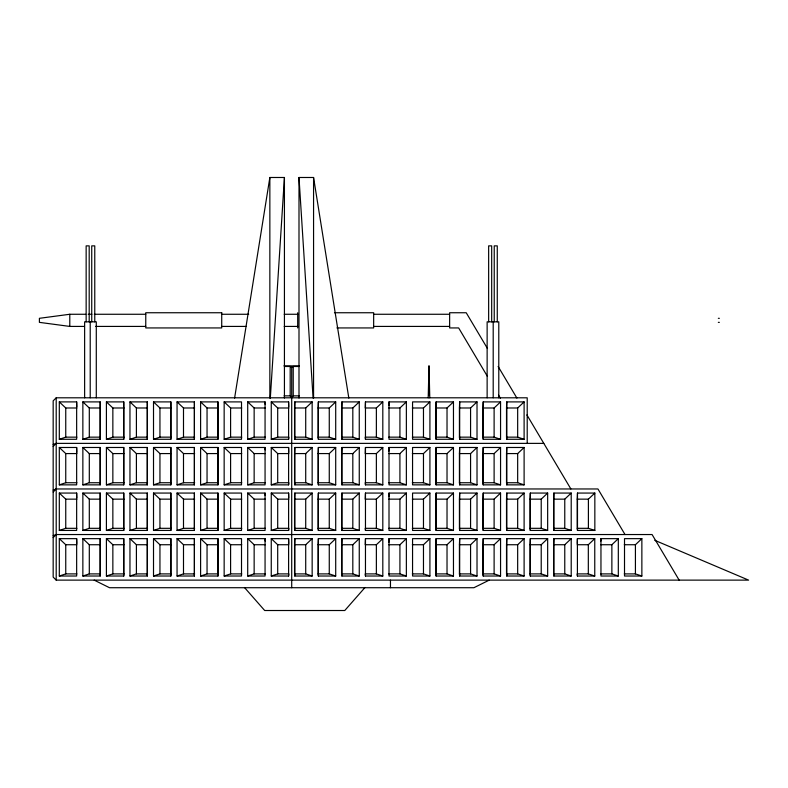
<?xml version="1.0" encoding="UTF-8"?>
<svg xmlns="http://www.w3.org/2000/svg" width="788" height="788" viewBox="0 0 788 788"><rect width="100%" height="100%" fill="white"/><g stroke="black" fill="none" stroke-linecap="round" stroke-linejoin="round"><path stroke-width="1.18" d="M428.199 397.802L428.997 365.947L429.785 397.802M294.564 407.987L294.81 401.9L312.156 401.9L312.156 439.28L294.81 439.28L294.564 437.153L294.564 407.987L305.714 407.987L312.156 401.9M294.564 453.573L294.81 447.486L312.156 447.486L312.156 484.856L294.81 484.856L294.564 482.739L294.564 453.573L305.714 453.573L312.156 447.486M294.564 499.149L294.81 493.061L312.156 493.061L312.156 530.442L294.81 530.442L294.564 528.315L294.564 499.149L305.714 499.149L312.156 493.061M294.564 544.735L294.81 538.647L312.156 538.647L312.156 576.018L294.81 576.018L294.564 573.9L294.564 544.735L305.714 544.735L312.156 538.647M318.116 407.987L318.362 401.9L335.708 401.9L335.708 439.28L318.362 439.28L318.116 437.153L318.116 407.987L329.266 407.987L335.708 401.9M318.116 453.573L318.362 447.486L335.708 447.486L335.708 484.856L318.362 484.856L318.116 482.739L318.116 453.573L329.266 453.573L335.708 447.486M318.116 499.149L318.362 493.061L335.708 493.061L335.708 530.442L318.362 530.442L318.116 528.315L318.116 499.149L329.266 499.149L335.708 493.061M318.116 544.735L318.362 538.647L335.708 538.647L335.708 576.018L318.362 576.018L318.116 573.9L318.116 544.735L329.266 544.735L335.708 538.647M341.667 407.987L341.913 401.9L359.259 401.9L359.259 439.28L341.913 439.28L341.667 437.153L341.667 407.987L352.817 407.987L359.259 401.9M341.667 453.573L341.913 447.486L359.259 447.486L359.259 484.856L341.913 484.856L341.667 482.739L341.667 453.573L352.817 453.573L359.259 447.486M341.667 499.149L341.913 493.061L359.259 493.061L359.259 530.442L341.913 530.442L341.667 528.315L341.667 499.149L352.817 499.149L359.259 493.061M341.667 544.735L341.913 538.647L359.259 538.647L359.259 576.018L341.913 576.018L341.667 573.9L341.667 544.735L352.817 544.735L359.259 538.647M382.81 401.9L365.465 401.9L365.218 407.987L376.369 407.987L382.81 401.9L382.81 439.28L365.465 439.28L365.218 437.153L376.369 437.153L382.81 439.28M382.81 447.486L365.465 447.486L365.218 453.573L376.369 453.573L382.81 447.486L382.81 484.856L365.465 484.856L365.218 482.739L376.369 482.739L382.81 484.856M382.81 493.061L365.465 493.061L365.218 499.149L376.369 499.149L382.81 493.061L382.81 530.442L365.465 530.442L365.218 528.315L376.369 528.315L382.81 530.442M382.81 538.647L365.465 538.647L365.218 544.735L376.369 544.735L382.81 538.647L382.81 576.018L365.465 576.018L365.218 573.9L376.369 573.9L382.81 576.018M388.868 405.554L389.006 401.9L406.362 401.9L406.362 439.28L389.006 439.28L389.006 401.9M388.868 451.14L389.006 447.486L406.362 447.486L406.362 484.856L389.006 484.856L389.006 447.486M388.868 496.716L389.006 493.061L406.362 493.061L406.362 530.442L389.006 530.442L389.006 493.061M388.868 542.302L389.006 538.647L406.362 538.647L406.362 576.018L389.006 576.018L389.006 538.647M435.872 407.987L436.109 401.9L453.464 401.9L453.464 439.28L436.109 439.28L435.872 437.153L435.872 407.987L447.023 407.987L453.464 401.9M435.872 453.573L436.109 447.486L453.464 447.486L453.464 484.856L436.109 484.856L435.872 482.739L435.872 453.573L447.023 453.573L453.464 447.486M435.872 499.149L436.109 493.061L453.464 493.061L453.464 530.442L436.109 530.442L435.872 528.315L435.872 499.149L447.023 499.149L453.464 493.061M435.872 544.735L436.109 538.647L453.464 538.647L453.464 576.018L436.109 576.018L435.872 573.9L435.872 544.735L447.023 544.735L453.464 538.647M459.424 407.987L459.66 401.9L477.016 401.9L477.016 439.28L459.66 439.28L459.424 437.153L459.424 407.987L470.574 407.987L477.016 401.9M459.424 453.573L459.66 447.486L477.016 447.486L477.016 484.856L459.66 484.856L459.424 482.739L459.424 453.573L470.574 453.573L477.016 447.486M459.424 499.149L459.66 493.061L477.016 493.061L477.016 530.442L459.66 530.442L459.424 528.315L459.424 499.149L470.574 499.149L477.016 493.061M459.424 544.735L459.66 538.647L477.016 538.647L477.016 576.018L459.66 576.018L459.424 573.9L459.424 544.735L470.574 544.735L477.016 538.647M482.965 407.987L483.211 401.9L500.557 401.9L500.557 439.28L483.211 439.28L482.965 437.153L482.965 407.987L494.115 407.987L500.557 401.9M482.965 453.573L483.211 447.486L500.557 447.486L500.557 484.856L483.211 484.856L482.965 482.739L482.965 453.573L494.115 453.573L500.557 447.486M482.965 499.149L483.211 493.061L500.557 493.061L500.557 530.442L483.211 530.442L482.965 528.315L482.965 499.149L494.115 499.149L500.557 493.061M482.965 544.735L483.211 538.647L500.557 538.647L500.557 576.018L483.211 576.018L482.965 573.9L482.965 544.735L494.115 544.735L500.557 538.647M506.517 407.987L506.763 401.9L524.109 401.9L524.109 439.28L506.763 439.28L506.517 437.153L506.517 407.987L517.667 407.987L524.109 401.9M506.517 453.573L506.763 447.486L524.109 447.486L524.109 484.856L506.763 484.856L506.517 482.739L506.517 453.573L517.667 453.573L524.109 447.486M506.517 499.149L506.763 493.061L524.109 493.061L524.109 530.442L506.763 530.442L506.517 528.315L506.517 499.149L517.667 499.149L524.109 493.061M506.517 544.735L506.763 538.647L524.109 538.647L524.109 576.018L506.763 576.018L506.517 573.9L506.517 544.735L517.667 544.735L524.109 538.647M530.068 499.149L530.314 493.061L547.66 493.061L547.66 530.442L530.314 530.442L530.068 528.315L530.068 499.149L541.218 499.149L547.66 493.061M530.068 544.735L530.314 538.647L547.66 538.647L547.66 576.018L530.314 576.018L530.068 573.9L530.068 544.735L541.218 544.735L547.66 538.647M553.619 499.149L553.865 493.061L571.211 493.061L571.211 530.442L553.865 530.442L553.619 528.315L553.619 499.149L564.769 499.149L571.211 493.061M553.619 544.735L553.865 538.647L571.211 538.647L571.211 576.018L553.865 576.018L553.619 573.9L553.619 544.735L564.769 544.735L571.211 538.647M577.249 499.149L577.486 493.061L594.841 493.061L594.841 530.442L577.486 530.442L577.249 528.315L577.249 499.149L588.4 499.149L594.841 493.061M577.22 543.513L577.407 538.647L594.763 538.647L594.763 576.018L577.407 576.018L577.171 573.9L588.321 573.9L594.763 576.018M600.87 541.08L600.958 538.647L618.314 538.647L618.314 576.018L600.958 576.018L600.958 538.647M270.323 398.048L284.429 177.487L269.851 177.487L234.597 398.117M100.204 439.28L100.204 401.9L82.858 401.9L82.858 439.28L100.204 439.28L100.204 401.9M100.204 484.856L100.204 447.486L82.858 447.486L82.858 484.856L100.204 484.856L100.204 447.486M100.204 530.442L100.204 493.061L82.858 493.061L82.858 530.442L100.204 530.442L100.204 493.061M100.204 576.018L100.204 538.647L82.858 538.647L82.858 576.018L100.204 576.018L100.204 538.647M123.755 439.28L123.755 401.9L106.41 401.9L106.41 439.28L123.755 439.28L123.755 401.9M123.755 484.856L123.755 447.486L106.41 447.486L106.41 484.856L123.755 484.856L123.755 447.486M123.755 530.442L123.755 493.061L106.41 493.061L106.41 530.442L123.755 530.442L123.755 493.061M123.755 576.018L123.755 538.647L106.41 538.647L106.41 576.018L123.755 576.018L123.755 538.647M147.307 439.28L147.307 401.9L129.961 401.9L129.961 439.28L147.307 439.28L147.307 401.9M147.307 484.856L147.307 447.486L129.961 447.486L129.961 484.856L147.307 484.856L147.307 447.486M147.307 530.442L147.307 493.061L129.961 493.061L129.961 530.442L147.307 530.442L147.307 493.061M147.307 576.018L147.307 538.647L129.961 538.647L129.961 576.018L147.307 576.018L147.307 538.647M170.858 439.28L170.858 401.9L153.512 401.9L153.512 439.28L170.858 439.28L170.858 401.9M170.858 484.856L170.858 447.486L153.512 447.486L153.512 484.856L170.858 484.856L170.858 447.486M170.858 530.442L170.858 493.061L153.512 493.061L153.512 530.442L170.858 530.442L170.858 493.061M170.858 576.018L170.858 538.647L153.512 538.647L153.512 576.018L170.858 576.018L170.858 538.647M194.409 439.28L194.409 401.9L177.054 401.9L177.054 439.28L194.409 439.28L194.409 401.9M194.409 484.856L194.409 447.486L177.054 447.486L177.054 484.856L194.409 484.856L194.409 447.486M194.409 530.442L194.409 493.061L177.054 493.061L177.054 530.442L194.409 530.442L194.409 493.061M194.409 576.018L194.409 538.647L177.054 538.647L177.054 576.018L194.409 576.018L194.409 538.647M217.961 439.28L217.961 401.9L200.605 401.9L200.605 439.28L217.961 439.28L217.961 401.9M217.961 484.856L217.961 447.486L200.605 447.486L200.605 484.856L217.961 484.856L217.961 447.486M217.961 530.442L217.961 493.061L200.605 493.061L200.605 530.442L217.961 530.442L217.961 493.061M217.961 576.018L217.961 538.647L200.605 538.647L200.605 576.018L217.961 576.018L217.961 538.647M271.259 439.28L288.605 439.28L288.851 437.153L277.701 437.153L271.259 439.28L271.259 401.9L288.605 401.9L288.802 406.775M271.259 484.856L288.605 484.856L288.851 482.739L277.701 482.739L271.259 484.856L271.259 447.486L288.605 447.486L288.802 452.351M271.259 530.442L288.605 530.442L288.851 528.315L277.701 528.315L271.259 530.442L271.259 493.061L288.605 493.061L288.802 497.937M271.259 576.018L288.605 576.018L288.851 573.9L277.701 573.9L271.259 576.018L271.259 538.647L288.605 538.647L288.802 543.513M298.79 366.489L293.225 366.489L293.225 395.862L291.708 397.802L290.191 395.862L290.191 366.489L284.626 366.489M365.002 587.493L344.78 610.513L264.689 610.513L244.467 587.493M527.211 443.378L527.211 397.802L56.204 397.802L53.17 400.836L53.17 577.082L56.204 580.126L748.6 580.126L654.739 540.302M53.17 446.422L56.204 443.378L543.799 443.378M53.17 491.998L56.204 488.964L597.944 488.964L625.012 534.54M53.17 537.583L56.204 534.54L652.08 534.54L679.148 580.126M388.77 407.987L399.92 407.987L406.362 401.9M412.321 407.987L423.471 407.987L429.913 401.9L429.913 439.28L412.557 439.28L412.557 401.9L429.913 401.9M388.77 453.573L399.92 453.573L406.362 447.486M412.321 453.573L423.471 453.573L429.913 447.486L429.913 484.856L412.557 484.856L412.557 447.486L429.913 447.486M388.77 499.149L399.92 499.149L406.362 493.061M412.321 499.149L423.471 499.149L429.913 493.061L429.913 530.442L412.557 530.442L412.557 493.061L429.913 493.061M388.77 544.735L399.92 544.735L406.362 538.647M412.321 544.735L423.471 544.735L429.913 538.647L429.913 576.018L412.557 576.018L412.557 538.647L429.913 538.647M577.171 544.735L588.321 544.735L594.763 538.647M600.722 544.735L611.872 544.735L618.314 538.647M624.273 544.735L635.423 544.735L641.865 538.647L641.865 576.018L624.51 576.018L624.51 538.647L641.865 538.647M291.708 587.72L291.708 367.415L293.225 366.489M489.23 580.126L473.903 587.72L109.512 587.72L94.196 580.126M53.17 444.481L56.204 443.378M53.17 490.057L56.204 488.964M53.17 535.643L56.204 534.54M76.85 406.775L76.653 401.9L59.307 401.9L59.307 439.28L65.749 437.153L76.899 437.153M82.858 439.28L89.3 437.153L100.45 437.153M106.41 439.28L112.851 437.153L124.002 437.153M129.961 439.28L136.403 437.153L147.553 437.153M153.512 439.28L159.944 437.153L171.104 437.153M177.054 439.28L183.496 437.153L194.646 437.153M76.85 452.351L76.653 447.486L59.307 447.486L59.307 484.856L65.749 482.739L76.899 482.739M200.605 439.28L207.047 437.153L218.197 437.153M82.858 484.856L89.3 482.739L100.45 482.739M224.156 439.28L241.512 439.28L241.512 401.9L224.156 401.9L224.156 439.28L230.598 437.153L241.749 437.153M106.41 484.856L112.851 482.739L124.002 482.739M265.152 404.333L265.064 401.9L247.708 401.9L247.708 439.28L254.15 437.153L265.3 437.153M129.961 484.856L136.403 482.739L147.553 482.739M153.512 484.856L159.944 482.739L171.104 482.739M177.054 484.856L183.496 482.739L194.646 482.739M76.85 497.937L76.653 493.061L59.307 493.061L59.307 530.442L65.749 528.315L76.899 528.315M200.605 484.856L207.047 482.739L218.197 482.739M82.858 530.442L89.3 528.315L100.45 528.315M224.156 484.856L241.512 484.856L241.512 447.486L224.156 447.486L224.156 484.856L230.598 482.739L241.749 482.739M106.41 530.442L112.851 528.315L124.002 528.315M265.152 449.918L265.064 447.486L247.708 447.486L247.708 484.856L254.15 482.739L265.3 482.739M129.961 530.442L136.403 528.315L147.553 528.315M153.512 530.442L159.944 528.315L171.104 528.315M177.054 530.442L183.496 528.315L194.646 528.315M76.85 543.513L76.653 538.647L59.307 538.647L59.307 576.018L65.749 573.9L76.899 573.9M200.605 530.442L207.047 528.315L218.197 528.315M82.858 576.018L89.3 573.9L100.45 573.9M224.156 530.442L241.512 530.442L241.512 493.061L224.156 493.061L224.156 530.442L230.598 528.315L241.749 528.315M106.41 576.018L112.851 573.9L124.002 573.9M265.152 495.494L265.064 493.061L247.708 493.061L247.708 530.442L254.15 528.315L265.3 528.315M129.961 576.018L136.403 573.9L147.553 573.9M153.512 576.018L159.944 573.9L171.104 573.9M177.054 576.018L183.496 573.9L194.646 573.9M200.605 576.018L207.047 573.9L218.197 573.9M224.156 576.018L241.512 576.018L241.512 538.647L224.156 538.647L224.156 576.018L230.598 573.9L241.749 573.9M265.152 541.08L265.064 538.647L247.708 538.647L247.708 576.018L254.15 573.9L265.3 573.9M85.715 314.264L69.787 314.264L39.4 318.313L39.4 322.361L69.787 326.419L84.493 326.419M298.997 398.048L298.997 177.487L313.565 177.487L348.828 398.117M334.457 312.747L373.66 312.747L373.66 327.936L336.9 327.936M88.167 314.264L91.841 314.264M94.294 314.264L145.76 314.264M221.724 314.264L248.683 314.264M284.212 314.264L297.697 314.264M373.66 314.264L449.633 314.264M718.341 318.313L719.336 318.313M718.341 322.361L719.336 322.361M95.515 326.419L145.76 326.419M221.724 326.419L246.23 326.419M284.212 326.419L297.697 326.419M373.66 326.419L449.633 326.419M283.926 365.888L299.489 365.888M284.054 395.862L290.191 395.862M293.225 395.862L299.361 395.862M59.307 401.9L65.749 407.987L76.899 407.987M82.858 401.9L89.3 407.987L100.45 407.987M106.41 401.9L112.851 407.987L124.002 407.987M129.961 401.9L136.403 407.987L147.553 407.987M153.512 401.9L159.944 407.987L171.104 407.987M177.054 401.9L183.496 407.987L194.646 407.987M200.605 401.9L207.047 407.987L218.197 407.987M224.156 401.9L230.598 407.987L241.749 407.987M247.708 401.9L254.15 407.987L265.3 407.987M271.259 401.9L277.701 407.987L288.851 407.987M294.564 437.153L305.714 437.153L312.156 439.28M318.116 437.153L329.266 437.153L335.708 439.28M341.667 437.153L352.817 437.153L359.259 439.28M388.77 437.153L399.92 437.153L406.362 439.28M412.321 437.153L423.471 437.153L429.913 439.28M435.872 437.153L447.023 437.153L453.464 439.28M459.424 437.153L470.574 437.153L477.016 439.28M482.965 437.153L494.115 437.153L500.557 439.28M506.517 437.153L517.667 437.153L524.109 439.28M59.307 439.28L76.653 439.28L76.653 401.9M247.708 439.28L265.064 439.28L265.064 401.9M59.307 447.486L65.749 453.573L76.899 453.573M82.858 447.486L89.3 453.573L100.45 453.573M106.41 447.486L112.851 453.573L124.002 453.573M129.961 447.486L136.403 453.573L147.553 453.573M153.512 447.486L159.944 453.573L171.104 453.573M177.054 447.486L183.496 453.573L194.646 453.573M200.605 447.486L207.047 453.573L218.197 453.573M224.156 447.486L230.598 453.573L241.749 453.573M247.708 447.486L254.15 453.573L265.3 453.573M271.259 447.486L277.701 453.573L288.851 453.573M294.564 482.739L305.714 482.739L312.156 484.856M318.116 482.739L329.266 482.739L335.708 484.856M341.667 482.739L352.817 482.739L359.259 484.856M388.77 482.739L399.92 482.739L406.362 484.856M412.321 482.739L423.471 482.739L429.913 484.856M435.872 482.739L447.023 482.739L453.464 484.856M459.424 482.739L470.574 482.739L477.016 484.856M482.965 482.739L494.115 482.739L500.557 484.856M506.517 482.739L517.667 482.739L524.109 484.856M59.307 484.856L76.653 484.856L76.653 447.486M247.708 484.856L265.064 484.856L265.064 447.486M59.307 493.061L65.749 499.149L76.899 499.149M82.858 493.061L89.3 499.149L100.45 499.149M106.41 493.061L112.851 499.149L124.002 499.149M129.961 493.061L136.403 499.149L147.553 499.149M153.512 493.061L159.944 499.149L171.104 499.149M177.054 493.061L183.496 499.149L194.646 499.149M200.605 493.061L207.047 499.149L218.197 499.149M224.156 493.061L230.598 499.149L241.749 499.149M247.708 493.061L254.15 499.149L265.3 499.149M271.259 493.061L277.701 499.149L288.851 499.149M294.564 528.315L305.714 528.315L312.156 530.442M318.116 528.315L329.266 528.315L335.708 530.442M341.667 528.315L352.817 528.315L359.259 530.442M388.77 528.315L399.92 528.315L406.362 530.442M412.321 528.315L423.471 528.315L429.913 530.442M435.872 528.315L447.023 528.315L453.464 530.442M459.424 528.315L470.574 528.315L477.016 530.442M482.965 528.315L494.115 528.315L500.557 530.442M506.517 528.315L517.667 528.315L524.109 530.442M530.068 528.315L541.218 528.315L547.66 530.442M553.619 528.315L564.769 528.315L571.211 530.442M577.249 528.315L588.4 528.315L594.841 530.442M59.307 530.442L76.653 530.442L76.653 493.061M247.708 530.442L265.064 530.442L265.064 493.061M59.307 538.647L65.749 544.735L76.899 544.735M82.858 538.647L89.3 544.735L100.45 544.735M106.41 538.647L112.851 544.735L124.002 544.735M129.961 538.647L136.403 544.735L147.553 544.735M153.512 538.647L159.944 544.735L171.104 544.735M177.054 538.647L183.496 544.735L194.646 544.735M200.605 538.647L207.047 544.735L218.197 544.735M224.156 538.647L230.598 544.735L241.749 544.735M247.708 538.647L254.15 544.735L265.3 544.735M271.259 538.647L277.701 544.735L288.851 544.735M294.564 573.9L305.714 573.9L312.156 576.018M318.116 573.9L329.266 573.9L335.708 576.018M341.667 573.9L352.817 573.9L359.259 576.018M388.77 573.9L399.92 573.9L406.362 576.018M412.321 573.9L423.471 573.9L429.913 576.018M435.872 573.9L447.023 573.9L453.464 576.018M459.424 573.9L470.574 573.9L477.016 576.018M482.965 573.9L494.115 573.9L500.557 576.018M506.517 573.9L517.667 573.9L524.109 576.018M530.068 573.9L541.218 573.9L547.66 576.018M553.619 573.9L564.769 573.9L571.211 576.018M600.722 573.9L611.872 573.9L618.314 576.018M624.273 573.9L635.423 573.9L641.865 576.018M59.307 576.018L76.653 576.018L76.653 538.647M247.708 576.018L265.064 576.018L265.064 538.647M290.191 366.489L291.708 367.415M487.496 348.562L466.22 312.747L449.633 312.747L449.633 327.936L458.655 327.936L487.319 376.211M498.134 366.469L516.898 398.078M526.906 414.931L570.876 488.964M498.538 395.103L500.41 398.255M298.997 177.487L313.092 398.048M635.423 544.735L635.423 573.9M611.872 544.735L611.872 573.9M588.4 499.149L588.4 528.315M588.321 544.735L588.321 573.9M577.486 493.061L577.486 530.442M577.407 538.647L577.407 576.018M564.769 499.149L564.769 528.315M564.769 544.735L564.769 573.9M553.865 493.061L553.865 530.442M553.865 538.647L553.865 576.018M541.218 499.149L541.218 528.315M541.218 544.735L541.218 573.9M530.314 493.061L530.314 530.442M530.314 538.647L530.314 576.018M517.667 407.987L517.667 437.153M517.667 453.573L517.667 482.739M517.667 499.149L517.667 528.315M517.667 544.735L517.667 573.9M506.763 401.9L506.763 439.28M506.763 447.486L506.763 484.856M506.763 493.061L506.763 530.442M506.763 538.647L506.763 576.018M498.784 397.802L498.784 321.829L487.132 321.829L487.132 397.802M497.267 321.829L497.267 245.866L494.234 245.866L494.234 321.829M494.115 407.987L494.115 437.153M494.115 453.573L494.115 482.739M494.115 499.149L494.115 528.315M494.115 544.735L494.115 573.9M493.199 321.829L493.199 397.802M491.682 321.829L491.682 245.866L488.649 245.866L488.649 321.829M483.211 401.9L483.211 439.28M483.211 447.486L483.211 484.856M483.211 493.061L483.211 530.442M483.211 538.647L483.211 576.018M470.574 407.987L470.574 437.153M470.574 453.573L470.574 482.739M470.574 499.149L470.574 528.315M470.574 544.735L470.574 573.9M459.66 401.9L459.66 439.28M459.66 447.486L459.66 484.856M459.66 493.061L459.66 530.442M459.66 538.647L459.66 576.018M447.023 407.987L447.023 437.153M447.023 453.573L447.023 482.739M447.023 499.149L447.023 528.315M447.023 544.735L447.023 573.9M436.109 401.9L436.109 439.28M436.109 447.486L436.109 484.856M436.109 493.061L436.109 530.442M436.109 538.647L436.109 576.018M428.997 365.947L428.997 395.349M423.471 407.987L423.471 437.153M423.471 453.573L423.471 482.739M423.471 499.149L423.471 528.315M423.471 544.735L423.471 573.9M399.92 407.987L399.92 437.153M399.92 453.573L399.92 482.739M399.92 499.149L399.92 528.315M399.92 544.735L399.92 573.9M390.464 580.126L390.464 587.72M376.369 407.987L376.369 437.153M376.369 453.573L376.369 482.739M376.369 499.149L376.369 528.315M376.369 544.735L376.369 573.9M365.465 401.9L365.465 439.28M365.465 447.486L365.465 484.856M365.465 493.061L365.465 530.442M365.465 538.647L365.465 576.018M352.817 407.987L352.817 437.153M352.817 453.573L352.817 482.739M352.817 499.149L352.817 528.315M352.817 544.735L352.817 573.9M341.913 401.9L341.913 439.28M341.913 447.486L341.913 484.856M341.913 493.061L341.913 530.442M341.913 538.647L341.913 576.018M329.266 407.987L329.266 437.153M329.266 453.573L329.266 482.739M329.266 499.149L329.266 528.315M329.266 544.735L329.266 573.9M318.362 401.9L318.362 439.28M318.362 447.486L318.362 484.856M318.362 493.061L318.362 530.442M318.362 538.647L318.362 576.018M313.565 177.487L313.565 398.048M305.714 407.987L305.714 437.153M305.714 453.573L305.714 482.739M305.714 499.149L305.714 528.315M305.714 544.735L305.714 573.9M297.697 312.747L297.697 327.936M294.81 401.9L294.81 439.28M294.81 447.486L294.81 484.856M294.81 493.061L294.81 530.442M294.81 538.647L294.81 576.018M288.605 401.9L288.605 439.28M288.605 447.486L288.605 484.856M288.605 493.061L288.605 530.442M288.605 538.647L288.605 576.018M284.429 177.487L284.429 398.048M277.701 407.987L277.701 437.153M277.701 453.573L277.701 482.739M277.701 499.149L277.701 528.315M277.701 544.735L277.701 573.9M269.851 177.487L269.851 398.048M254.15 407.987L254.15 437.153M254.15 453.573L254.15 482.739M254.15 499.149L254.15 528.315M254.15 544.735L254.15 573.9M230.598 407.987L230.598 437.153M230.598 453.573L230.598 482.739M230.598 499.149L230.598 528.315M230.598 544.735L230.598 573.9M207.047 407.987L207.047 437.153M207.047 453.573L207.047 482.739M207.047 499.149L207.047 528.315M207.047 544.735L207.047 573.9M183.496 407.987L183.496 437.153M183.496 453.573L183.496 482.739M183.496 499.149L183.496 528.315M183.496 544.735L183.496 573.9M159.944 407.987L159.944 437.153M159.944 453.573L159.944 482.739M159.944 499.149L159.944 528.315M159.944 544.735L159.944 573.9M136.403 407.987L136.403 437.153M136.403 453.573L136.403 482.739M136.403 499.149L136.403 528.315M136.403 544.735L136.403 573.9M112.851 407.987L112.851 437.153M112.851 453.573L112.851 482.739M112.851 499.149L112.851 528.315M112.851 544.735L112.851 573.9M96.284 397.802L96.284 321.829L84.631 321.829L84.631 397.802M94.767 321.829L94.767 245.866L91.733 245.866L91.733 321.829M90.216 321.829L90.216 397.802M89.3 407.987L89.3 437.153M89.3 453.573L89.3 482.739M89.3 499.149L89.3 528.315M89.3 544.735L89.3 573.9M89.192 321.829L89.192 245.866L86.148 245.866L86.148 321.829M69.787 314.264L69.787 326.419M65.749 407.987L65.749 437.153M65.749 453.573L65.749 482.739M65.749 499.149L65.749 528.315M65.749 544.735L65.749 573.9M56.204 397.802L56.204 580.126M221.724 312.747L145.76 312.747L145.76 327.936L221.724 327.936L221.724 312.747"/></g></svg>
